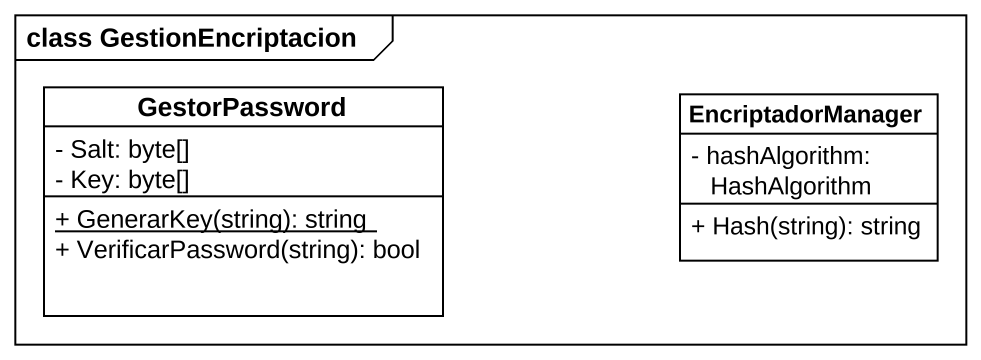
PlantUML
@startuml
mainframe class GestionEncriptacion
hide circle
hide empty members
skinparam classAttributeIconSize 0
class GestorPassword {
  - Salt: byte[]
  - Key: byte[]
  {static} + GenerarKey(string): string
  + VerificarPassword(string): bool
}
class EncriptadorManager {
  - hashAlgorithm: HashAlgorithm
  + Hash(string): string
}
@enduml
